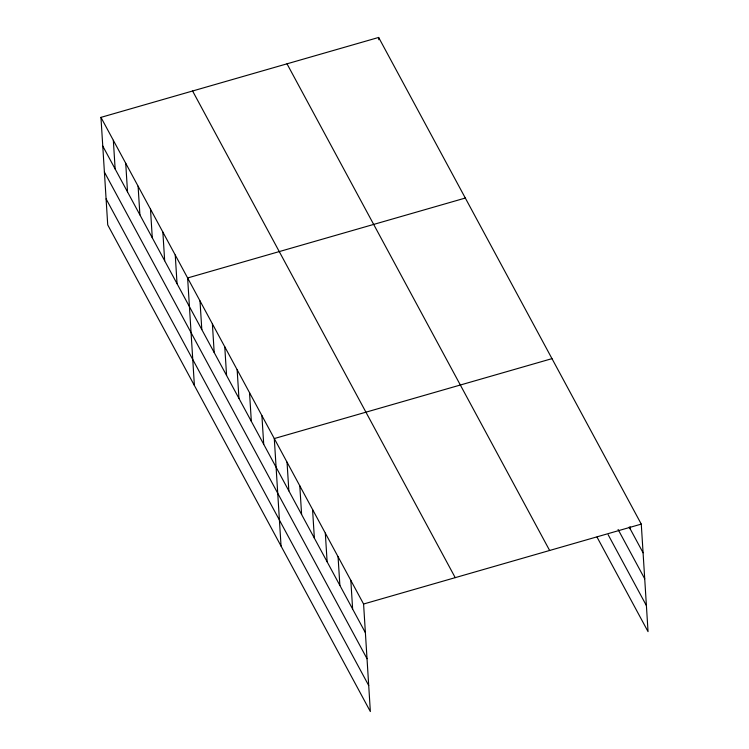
<?xml version="1.0" encoding="UTF-8"?>
<svg xmlns="http://www.w3.org/2000/svg" width="749" height="749" viewBox="0 0 749 749"><rect width="100%" height="100%" fill="white"/><g stroke="black" fill="none" stroke-linecap="round" stroke-linejoin="round"><path stroke-width="1.12" d="M100.956 117.368L363.583 604.022L370.352 711.55L107.725 224.897L100.956 117.368L378.648 37.45L641.275 524.103L648.044 631.632L597.019 537.08M465.316 198.045L187.625 277.963L194.394 385.492M551.985 358.64L274.293 438.558L281.053 546.087M363.583 604.022L641.275 524.103M629.216 527.081L643.082 552.781M618.094 529.468L644.72 578.799M608.141 534.692L646.406 605.604M287.007 63.824L549.635 550.478M192.596 90.994L455.223 577.648M102.763 146.046L365.39 632.699M104.401 172.064L367.029 658.717M106.086 198.878L368.714 685.532M630.181 526.847L630.321 529.14M378.648 37.45L378.797 39.744M350.832 580.381L352.629 609.059M338.071 556.75L339.877 585.418M325.319 533.11L327.116 561.787M312.558 509.47L314.365 538.147M299.806 485.839L301.604 514.507M287.045 462.199L288.852 490.876M261.907 415.62L263.714 444.297M249.529 392.673L251.336 421.35M237.152 369.734L238.95 398.412M224.766 346.796L226.573 375.464M212.388 323.849L214.186 352.526M200.002 300.911L201.809 329.579M175.247 255.025L177.045 283.702M162.861 232.078L164.668 260.755M150.483 209.14L152.281 237.817M138.097 186.201L139.904 214.869M125.72 163.254L127.527 191.931M113.342 140.316L115.14 168.984"/></g></svg>
